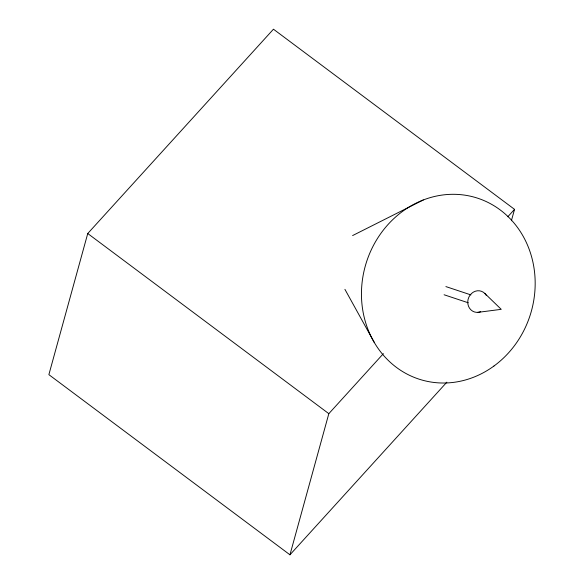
<?xml version="1.0" encoding="UTF-8"?>
<svg xmlns="http://www.w3.org/2000/svg" width="584" height="584" viewBox="0 0 584 584"><rect width="100%" height="100%" fill="white"/><g stroke="black" fill="none" stroke-linecap="round" stroke-linejoin="round"><path stroke-width="0.88" d="M511.394 220.745L514.533 209.349L273.458 29.2L87.746 233.52L48.873 374.651L289.956 554.8L446.855 382.17M289.956 554.8L328.828 413.669L383.374 353.656M507.795 216.766L514.533 209.349M352.605 235.571L423.334 199.947M478.041 312.338L501.225 309.337L484.662 293.292M445.884 286.591L470.901 294.898M444.088 294.767L468.244 302.782M87.746 233.52L328.828 413.669M344.918 289.336L374.417 342.677M480.625 311.739A10.913 9.921 -71.6 0 1 468.448 306.096A10.913 9.921 -71.6 0 1 473.288 292.168A10.913 9.921 -71.6 0 1 486.311 295.38M493.962 366.015A95.104 86.038 -72.9 0 0 489.472 203.181A95.104 86.038 -72.9 0 0 361.489 296.76A95.104 86.038 -72.9 0 0 493.962 366.015"/></g></svg>
